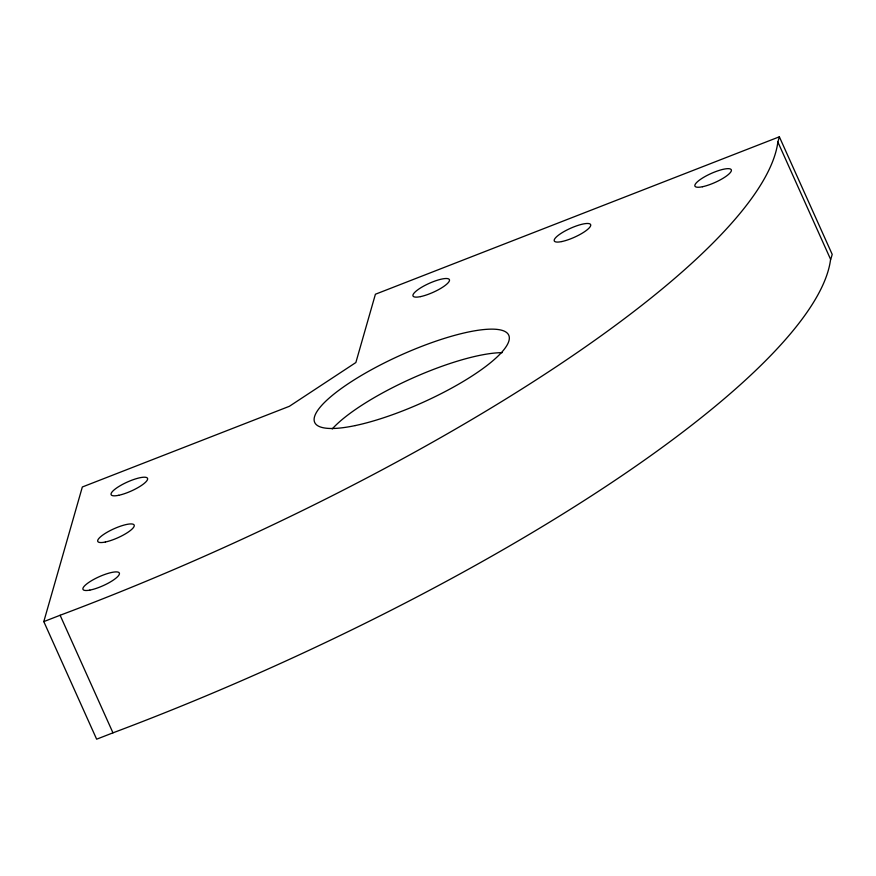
<?xml version="1.0" encoding="UTF-8"?>
<svg xmlns="http://www.w3.org/2000/svg" width="876" height="876" viewBox="0 0 876 876"><rect width="100%" height="100%" fill="white"/><g stroke="black" fill="none" stroke-linecap="round" stroke-linejoin="round"><path stroke-width="1.31" d="M830.547 259.657A684.364 167.885 -24.2 0 1 112.96 732.84L96.645 739.191L43.8 621.61L82.333 486.99L289.376 406.3L355.864 362.533L375.41 294.237L779.355 136.809L832.2 254.39L830.711 259.592L777.866 142.011L779.355 136.809M43.8 621.61L60.115 615.259A684.572 167.929 -24.2 0 0 777.866 142.011M60.115 615.259L112.96 732.829M332.234 428.933A106.379 26.094 -24.2 0 1 411.742 378.465A106.379 26.094 -24.2 0 1 502.145 352.656M355.152 425.594A106.379 26.094 -24.2 0 0 508.901 340.939A106.379 26.094 -24.2 0 0 371.095 369.913A106.379 26.094 -24.2 0 0 355.152 425.594M561.845 241.546A19.951 4.895 -24.2 0 0 590.665 225.679A19.951 4.895 -24.2 0 0 564.834 231.111A19.951 4.895 -24.2 0 0 561.845 241.546M105.361 542.014A19.951 4.895 -24.2 0 0 134.192 526.137A19.951 4.895 -24.2 0 0 108.35 531.568A19.951 4.895 -24.2 0 0 105.361 542.014M702.497 186.73A19.951 4.895 -24.2 0 0 731.329 170.853A19.951 4.895 -24.2 0 0 705.487 176.295A19.951 4.895 -24.2 0 0 702.497 186.73M420.611 296.592A19.951 4.895 -24.2 0 0 449.432 280.714A19.951 4.895 -24.2 0 0 423.601 286.145A19.951 4.895 -24.2 0 0 420.611 296.592M118.731 495.29A19.951 4.895 -24.2 0 0 147.562 479.413A19.951 4.895 -24.2 0 0 121.72 484.844A19.951 4.895 -24.2 0 0 118.731 495.29M89.823 590.117A19.951 4.895 -24.2 0 0 119.267 574.404A19.951 4.895 -24.2 0 0 94.356 579.091A19.951 4.895 -24.2 0 0 89.823 590.117"/></g></svg>
